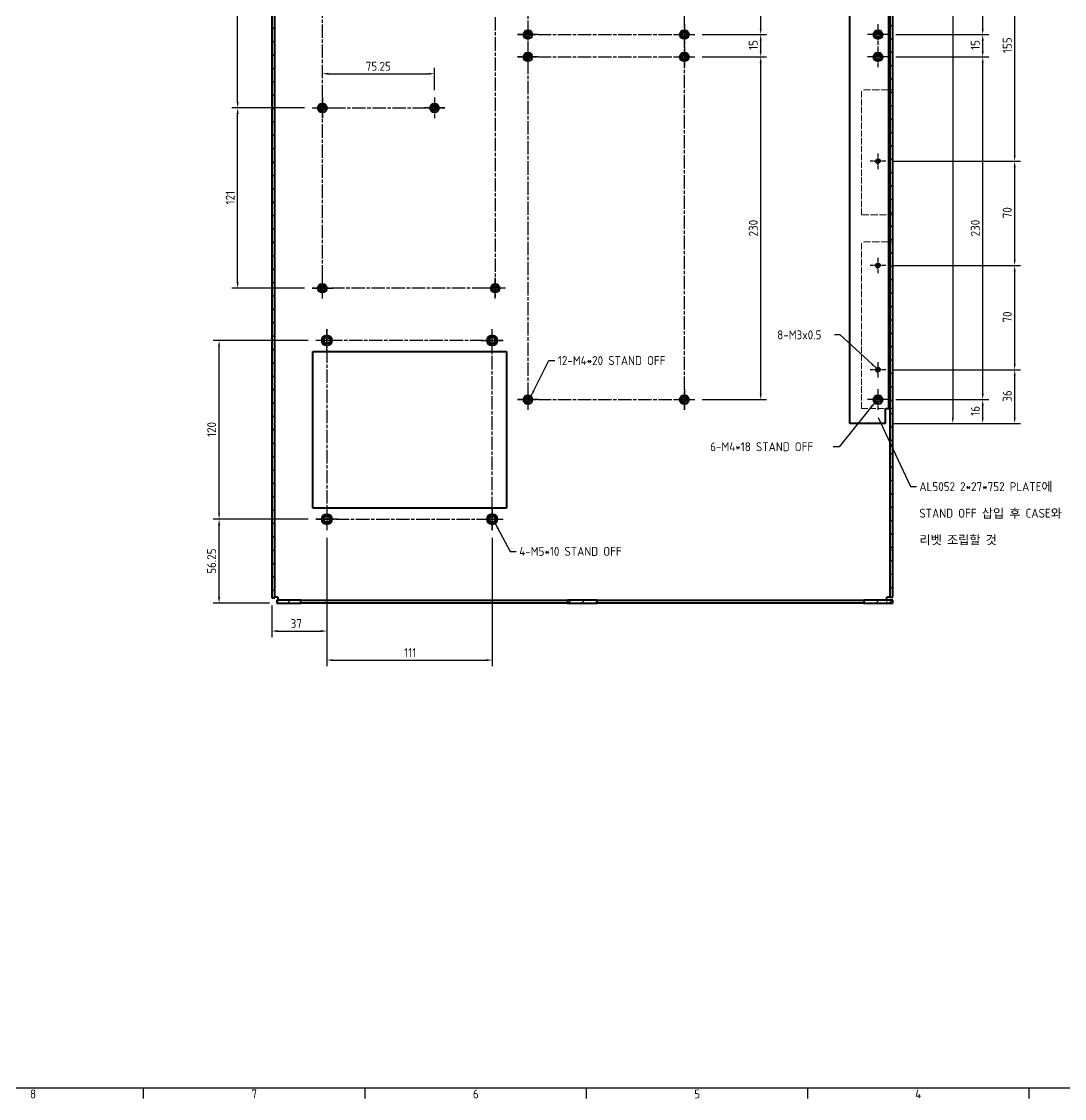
# Model space of a CAD drawing. Header units: millimetres. Extents: x 0 to 2378, y 0 to 1682.
# Drawn here: x 1256 to 1956, y 33 to 756 of the extents above; entities that cross this region are included whole.
import ezdxf

# ---------------------------------------------------------------- set-up
doc = ezdxf.new("R2010")
doc.units = ezdxf.units.MM
doc.header["$LTSCALE"] = 2
doc.linetypes.add('CHAIN', pattern=[0.3543, 0.2362, -0.0295, 0.0591, -0.0295])
doc.linetypes.add('DASHED', pattern=[0.2067, 0.1654, -0.0413])
doc.layers.get('0').update_dxf_attribs({"color": 3, "lineweight": 25})
for name, color, linetype, lineweight in [('가려진 것(ISO)', 2, 'DASHED', 18), ('가시적인 것(ISO)', 3, 'Continuous', 40), ('가시적인 좁은 것(ISO)', 3, 'Continuous', 35), ('경계(ISO)', 7, 'Continuous', 25), ('기호(ISO)', 5, 'Continuous', 25), ('중심 표식(ISO)', 1, 'Continuous', 25), ('중심선(ISO)', 1, 'Continuous', 25), ('치수(ISO)', 2, 'Continuous', 25), ('해치(ISO)', 7, 'Continuous', 18)]:
    doc.layers.add(name, color=color, linetype=linetype, lineweight=lineweight)
doc.styles.add('문자 텍스트_M2B', font='isocp.shx')
doc.styles.add('치수 텍스트_PSTEK_POSCO', font='isocp.shx')
doc.dimstyles.new('치수_PSTEK_POSCO', dxfattribs={"dimscale": 2, "dimtxt": 3, "dimasz": 2, "dimexe": 2, "dimexo": 2.5, "dimgap": 1, "dimtad": 1, "dimrnd": 1e-08, "dimdsep": 46, "dimtxsty": '치수 텍스트_PSTEK_POSCO', "dimcen": 0.09, "dimdle": 10, "dimclrd": 7, "dimclre": 7, "dimclrt": 2, "dimadec": 1, "dimazin": 2, "dimtfac": 1, "dimtmove": 0, "dimatfit": 3, "dimfxl": 0, "dimtolj": 1, "dimlwd": -1, "dimlwe": -1, "dimarcsym": 0})
doc.dimstyles.new('치수_PSTEK_POSCO$7', dxfattribs={"dimscale": 2, "dimtxt": 3, "dimasz": 2, "dimexe": 2, "dimexo": 2.5, "dimgap": 1, "dimtad": 1, "dimrnd": 1e-08, "dimdsep": 46, "dimtxsty": '치수 텍스트_PSTEK_POSCO', "dimcen": 0.09, "dimdle": 10, "dimclrd": 7, "dimclre": 7, "dimclrt": 2, "dimadec": 1, "dimazin": 2, "dimtfac": 1, "dimtmove": 0, "dimatfit": 3, "dimfxl": 0, "dimtolj": 1, "dimlwd": -1, "dimlwe": -1, "dimarcsym": 0})

# ---------------------------------------------------------------- blocks, each defined once
blk = doc.blocks.new('경계 Default Border')
at = {"layer": '경계(ISO)'}
for p, q in [((668.81, 20), (668.81, 16.6)), ((743.12, 20), (743.12, 16.6)), ((817.44, 20), (817.44, 16.6)), ((891.75, 20), (891.75, 16.6)), ((966.06, 20), (966.06, 16.6))]:
    blk.add_line(p, q, dxfattribs=at)
at = {"layer": '경계(ISO)', "flags": 128}
blk.add_lwpolyline([(20, 20), (20, 821), (1169, 821), (1169, 20), (20, 20)], dxfattribs=at)
at = {"layer": '경계(ISO)', "color": 2, "char_height": 3, "attachment_point": 7, "style": '문자 텍스트_M2B'}
for s, insert in [('8', (630.8, 16.57)), ('7', (705.11, 16.59)), ('6', (779.43, 16.57)), ('5', (853.74, 16.57)), ('4', (927.88, 16.6))]:
    blk.add_mtext(s, dxfattribs=dict(at, insert=insert))
blk = doc.blocks.new('*D59')
at = {"layer": 'Defpoints', "color": 0, "transparency": 16777216}
for p in [(1707.78, 732.15), (1752.09, 732.15), (1707.78, 502.15)]:
    blk.add_point(p, dxfattribs=at)
at = {"layer": '치수(ISO)', "color": 7, "transparency": 16777216}
for p, q in [((1712.78, 732.15), (1756.09, 732.15)), ((1752.09, 506.15), (1752.09, 728.15)), ((1712.78, 502.15), (1756.09, 502.15))]:
    blk.add_line(p, q, dxfattribs=at)
for points in [[(1751.42, 728.15), (1752.75, 728.15), (1752.09, 732.15)], [(1751.42, 506.15), (1752.75, 506.15), (1752.09, 502.15)]]:
    blk.add_solid(points, dxfattribs=at)
at = {"layer": '치수(ISO)', "color": 2, "transparency": 16777216, "insert": (1747.09, 611.65), "char_height": 6, "attachment_point": 4, "rotation": 90, "style": '치수 텍스트_PSTEK_POSCO'}
blk.add_mtext('\\A1;230', dxfattribs=at)
blk = doc.blocks.new('*D63')
at = {"layer": 'Defpoints', "color": 0, "transparency": 16777216}
for p in [(1707.78, 977.15), (1752.09, 977.15), (1707.78, 747.15)]:
    blk.add_point(p, dxfattribs=at)
at = {"layer": '치수(ISO)', "color": 7, "transparency": 16777216}
for p, q in [((1712.78, 977.15), (1756.09, 977.15)), ((1752.09, 751.15), (1752.09, 973.15)), ((1712.78, 747.15), (1756.09, 747.15))]:
    blk.add_line(p, q, dxfattribs=at)
for points in [[(1751.42, 973.15), (1752.75, 973.15), (1752.09, 977.15)], [(1751.42, 751.15), (1752.75, 751.15), (1752.09, 747.15)]]:
    blk.add_solid(points, dxfattribs=at)
at = {"layer": '치수(ISO)', "color": 2, "transparency": 16777216, "insert": (1747.09, 856.69), "char_height": 6, "attachment_point": 4, "rotation": 90, "style": '치수 텍스트_PSTEK_POSCO'}
blk.add_mtext('\\A1;230', dxfattribs=at)
blk = doc.blocks.new('*D64')
at = {"layer": 'Defpoints', "color": 0, "transparency": 16777216}
for p in [(1707.78, 747.15), (1752.09, 747.15), (1707.78, 732.15)]:
    blk.add_point(p, dxfattribs=at)
at = {"layer": '치수(ISO)', "color": 7, "transparency": 16777216}
for p, q in [((1712.78, 747.15), (1756.09, 747.15)), ((1752.09, 736.15), (1752.09, 743.15)), ((1712.78, 732.15), (1756.09, 732.15))]:
    blk.add_line(p, q, dxfattribs=at)
for points in [[(1751.42, 743.15), (1752.75, 743.15), (1752.09, 747.15)], [(1751.42, 736.15), (1752.75, 736.15), (1752.09, 732.15)]]:
    blk.add_solid(points, dxfattribs=at)
at = {"layer": '치수(ISO)', "color": 2, "transparency": 16777216, "insert": (1747.09, 736.85), "char_height": 6, "attachment_point": 4, "rotation": 90, "style": '치수 텍스트_PSTEK_POSCO'}
blk.add_mtext('\\A1;15', dxfattribs=at)
blk = doc.blocks.new('*D65')
at = {"layer": 'Defpoints', "color": 0, "transparency": 16777216}
for p in [(1388.48, 541.9), (1453.38, 541.9), (1453.38, 421.9)]:
    blk.add_point(p, dxfattribs=at)
at = {"layer": '치수(ISO)', "color": 7, "transparency": 16777216}
for p, q in [((1448.38, 541.9), (1384.48, 541.9)), ((1388.48, 425.9), (1388.48, 537.9)), ((1448.38, 421.9), (1384.48, 421.9))]:
    blk.add_line(p, q, dxfattribs=at)
for points in [[(1387.82, 537.9), (1389.15, 537.9), (1388.48, 541.9)], [(1387.82, 425.9), (1389.15, 425.9), (1388.48, 421.9)]]:
    blk.add_solid(points, dxfattribs=at)
at = {"layer": '치수(ISO)', "color": 2, "transparency": 16777216, "insert": (1383.48, 477.08), "char_height": 6, "attachment_point": 4, "rotation": 90, "style": '치수 텍스트_PSTEK_POSCO'}
blk.add_mtext('\\A1;120', dxfattribs=at)
blk = doc.blocks.new('*D66')
at = {"layer": 'Defpoints', "color": 0, "transparency": 16777216}
for p in [(1460.83, 414.45), (1423.83, 369.07), (1460.83, 346.84)]:
    blk.add_point(p, dxfattribs=at)
at = {"layer": '치수(ISO)', "color": 7, "transparency": 16777216}
for p, q in [((1460.83, 409.45), (1460.83, 342.84)), ((1423.83, 364.07), (1423.83, 342.84)), ((1427.83, 346.84), (1456.83, 346.84))]:
    blk.add_line(p, q, dxfattribs=at)
for points in [[(1427.83, 347.51), (1427.83, 346.17), (1423.83, 346.84)], [(1456.83, 347.51), (1456.83, 346.17), (1460.83, 346.84)]]:
    blk.add_solid(points, dxfattribs=at)
at = {"layer": '치수(ISO)', "color": 2, "transparency": 16777216, "insert": (1436.53, 351.84), "char_height": 6, "attachment_point": 4, "style": '치수 텍스트_PSTEK_POSCO'}
blk.add_mtext('\\A1;37', dxfattribs=at)
blk = doc.blocks.new('*D67')
at = {"layer": 'Defpoints', "color": 0, "transparency": 16777216}
for p in [(1460.83, 414.45), (1571.83, 414.45), (1571.83, 327.34)]:
    blk.add_point(p, dxfattribs=at)
at = {"layer": '치수(ISO)', "color": 7, "transparency": 16777216}
for p, q in [((1460.83, 409.45), (1460.83, 323.34)), ((1571.83, 409.45), (1571.83, 323.34)), ((1464.83, 327.34), (1567.83, 327.34))]:
    blk.add_line(p, q, dxfattribs=at)
for points in [[(1464.83, 328.01), (1464.83, 326.67), (1460.83, 327.34)], [(1567.83, 328.01), (1567.83, 326.67), (1571.83, 327.34)]]:
    blk.add_solid(points, dxfattribs=at)
at = {"layer": '치수(ISO)', "color": 2, "transparency": 16777216, "insert": (1512.73, 332.34), "char_height": 6, "attachment_point": 4, "style": '치수 텍스트_PSTEK_POSCO'}
blk.add_mtext('\\A1;111', dxfattribs=at)
blk = doc.blocks.new('*D71')
at = {"layer": 'Defpoints', "color": 0, "transparency": 16777216}
for p in [(1834.83, 1238.15), (1835.83, 486.15), (1881.06, 486.15)]:
    blk.add_point(p, dxfattribs=at)
at = {"layer": '치수(ISO)', "color": 7, "transparency": 16777216}
for p, q in [((1839.83, 1238.15), (1885.06, 1238.15)), ((1881.06, 1234.15), (1881.06, 490.15)), ((1840.83, 486.15), (1885.06, 486.15))]:
    blk.add_line(p, q, dxfattribs=at)
for points in [[(1880.4, 1234.15), (1881.73, 1234.15), (1881.06, 1238.15)], [(1880.4, 490.15), (1881.73, 490.15), (1881.06, 486.15)]]:
    blk.add_solid(points, dxfattribs=at)
at = {"layer": '치수(ISO)', "color": 2, "transparency": 16777216, "insert": (1876.06, 856.57), "char_height": 6, "attachment_point": 4, "rotation": 90, "style": '치수 텍스트_PSTEK_POSCO'}
blk.add_mtext('\\A1;752', dxfattribs=at)
blk = doc.blocks.new('*D94')
at = {"layer": 'Defpoints', "color": 0, "transparency": 16777216}
for p in [(1388.48, 421.9), (1453.38, 421.9), (1427.24, 365.65)]:
    blk.add_point(p, dxfattribs=at)
at = {"layer": '치수(ISO)', "color": 7, "transparency": 16777216}
for p, q in [((1448.38, 421.9), (1384.48, 421.9)), ((1388.48, 369.65), (1388.48, 417.9)), ((1422.24, 365.65), (1384.48, 365.65))]:
    blk.add_line(p, q, dxfattribs=at)
for points in [[(1387.82, 417.9), (1389.15, 417.9), (1388.48, 421.9)], [(1387.82, 369.65), (1389.15, 369.65), (1388.48, 365.65)]]:
    blk.add_solid(points, dxfattribs=at)
at = {"layer": '치수(ISO)', "color": 2, "transparency": 16777216, "insert": (1383.48, 385.25), "char_height": 6, "attachment_point": 4, "rotation": 90, "style": '치수 텍스트_PSTEK_POSCO'}
blk.add_mtext('\\A1;56.25', dxfattribs=at)
blk = doc.blocks.new('*D95')
at = {"layer": 'Defpoints', "color": 0, "transparency": 16777216}
for p in [(1400.94, 697.9), (1450.88, 697.9), (1450.88, 576.9)]:
    blk.add_point(p, dxfattribs=at)
at = {"layer": '치수(ISO)', "color": 7, "transparency": 16777216}
for p, q in [((1445.88, 697.9), (1396.94, 697.9)), ((1400.94, 580.9), (1400.94, 693.9)), ((1445.88, 576.9), (1396.94, 576.9))]:
    blk.add_line(p, q, dxfattribs=at)
for points in [[(1400.27, 693.9), (1401.61, 693.9), (1400.94, 697.9)], [(1400.27, 580.9), (1401.61, 580.9), (1400.94, 576.9)]]:
    blk.add_solid(points, dxfattribs=at)
at = {"layer": '치수(ISO)', "color": 2, "transparency": 16777216, "insert": (1395.94, 633.18), "char_height": 6, "attachment_point": 4, "rotation": 90, "style": '치수 텍스트_PSTEK_POSCO'}
blk.add_mtext('\\A1;121', dxfattribs=at)
blk = doc.blocks.new('*D99')
at = {"layer": 'Defpoints', "color": 0, "transparency": 16777216}
for p in [(1400.94, 886.9), (1450.88, 886.9), (1450.88, 697.9)]:
    blk.add_point(p, dxfattribs=at)
at = {"layer": '치수(ISO)', "color": 7, "transparency": 16777216}
for p, q in [((1445.88, 886.9), (1396.94, 886.9)), ((1400.94, 701.9), (1400.94, 882.9)), ((1445.88, 697.9), (1396.94, 697.9))]:
    blk.add_line(p, q, dxfattribs=at)
for points in [[(1400.27, 882.9), (1401.61, 882.9), (1400.94, 886.9)], [(1400.27, 701.9), (1401.61, 701.9), (1400.94, 697.9)]]:
    blk.add_solid(points, dxfattribs=at)
at = {"layer": '치수(ISO)', "color": 2, "transparency": 16777216, "insert": (1395.94, 787.41), "char_height": 6, "attachment_point": 4, "rotation": 90, "style": '치수 텍스트_PSTEK_POSCO'}
blk.add_mtext('\\A1;189', dxfattribs=at)
blk = doc.blocks.new('*D104')
at = {"layer": 'Defpoints', "color": 0, "transparency": 16777216}
for p in [(1533.08, 720.88), (1533.08, 704.85), (1457.83, 697.9)]:
    blk.add_point(p, dxfattribs=at)
at = {"layer": '치수(ISO)', "color": 7, "transparency": 16777216}
for p, q in [((1533.08, 709.85), (1533.08, 724.88)), ((1461.83, 720.88), (1529.08, 720.88))]:
    blk.add_line(p, q, dxfattribs=at)
for points in [[(1461.83, 721.55), (1461.83, 720.22), (1457.83, 720.88)], [(1529.08, 721.55), (1529.08, 720.22), (1533.08, 720.88)]]:
    blk.add_solid(points, dxfattribs=at)
at = {"layer": '치수(ISO)', "color": 2, "transparency": 16777216, "insert": (1486.93, 725.88), "char_height": 6, "attachment_point": 4, "style": '치수 텍스트_PSTEK_POSCO'}
blk.add_mtext('\\A1;75.25', dxfattribs=at)
blk = doc.blocks.new('*D105')
at = {"layer": 'Defpoints', "color": 0, "transparency": 16777216}
for p in [(1837.78, 502.15), (1901.13, 502.15), (1835.83, 486.15)]:
    blk.add_point(p, dxfattribs=at)
at = {"layer": '치수(ISO)', "color": 7, "transparency": 16777216}
for p, q in [((1842.78, 502.15), (1905.13, 502.15)), ((1901.13, 490.15), (1901.13, 498.15)), ((1840.83, 486.15), (1905.13, 486.15))]:
    blk.add_line(p, q, dxfattribs=at)
for points in [[(1900.46, 498.15), (1901.8, 498.15), (1901.13, 502.15)], [(1900.46, 490.15), (1901.8, 490.15), (1901.13, 486.15)]]:
    blk.add_solid(points, dxfattribs=at)
at = {"layer": '치수(ISO)', "color": 2, "transparency": 16777216, "insert": (1896.13, 491.28), "char_height": 6, "attachment_point": 4, "rotation": 90, "style": '치수 텍스트_PSTEK_POSCO'}
blk.add_mtext('\\A1;16', dxfattribs=at)
blk = doc.blocks.new('*D106')
at = {"layer": 'Defpoints', "color": 0, "transparency": 16777216}
for p in [(1837.78, 732.15), (1901.13, 732.15), (1837.78, 502.15)]:
    blk.add_point(p, dxfattribs=at)
at = {"layer": '치수(ISO)', "color": 7, "transparency": 16777216}
for p, q in [((1842.78, 732.15), (1905.13, 732.15)), ((1901.13, 506.15), (1901.13, 728.15)), ((1842.78, 502.15), (1905.13, 502.15))]:
    blk.add_line(p, q, dxfattribs=at)
for points in [[(1900.46, 728.15), (1901.8, 728.15), (1901.13, 732.15)], [(1900.46, 506.15), (1901.8, 506.15), (1901.13, 502.15)]]:
    blk.add_solid(points, dxfattribs=at)
at = {"layer": '치수(ISO)', "color": 2, "transparency": 16777216, "insert": (1896.13, 611.69), "char_height": 6, "attachment_point": 4, "rotation": 90, "style": '치수 텍스트_PSTEK_POSCO'}
blk.add_mtext('\\A1;230', dxfattribs=at)
blk = doc.blocks.new('*D107')
at = {"layer": 'Defpoints', "color": 0, "transparency": 16777216}
for p in [(1837.78, 747.15), (1901.13, 747.15), (1837.78, 732.15)]:
    blk.add_point(p, dxfattribs=at)
at = {"layer": '치수(ISO)', "color": 7, "transparency": 16777216}
for p, q in [((1842.78, 747.15), (1905.13, 747.15)), ((1901.13, 736.15), (1901.13, 743.15)), ((1842.78, 732.15), (1905.13, 732.15))]:
    blk.add_line(p, q, dxfattribs=at)
for points in [[(1900.46, 743.15), (1901.8, 743.15), (1901.13, 747.15)], [(1900.46, 736.15), (1901.8, 736.15), (1901.13, 732.15)]]:
    blk.add_solid(points, dxfattribs=at)
at = {"layer": '치수(ISO)', "color": 2, "transparency": 16777216, "insert": (1896.13, 736.85), "char_height": 6, "attachment_point": 4, "rotation": 90, "style": '치수 텍스트_PSTEK_POSCO'}
blk.add_mtext('\\A1;15', dxfattribs=at)
blk = doc.blocks.new('*D108')
at = {"layer": 'Defpoints', "color": 0, "transparency": 16777216}
for p in [(1837.78, 977.15), (1901.13, 977.15), (1837.78, 747.15)]:
    blk.add_point(p, dxfattribs=at)
at = {"layer": '치수(ISO)', "color": 7, "transparency": 16777216}
for p, q in [((1842.78, 977.15), (1905.13, 977.15)), ((1901.13, 751.15), (1901.13, 973.15)), ((1842.78, 747.15), (1905.13, 747.15))]:
    blk.add_line(p, q, dxfattribs=at)
for points in [[(1900.46, 973.15), (1901.8, 973.15), (1901.13, 977.15)], [(1900.46, 751.15), (1901.8, 751.15), (1901.13, 747.15)]]:
    blk.add_solid(points, dxfattribs=at)
at = {"layer": '치수(ISO)', "color": 2, "transparency": 16777216, "insert": (1896.13, 856.69), "char_height": 6, "attachment_point": 4, "rotation": 90, "style": '치수 텍스트_PSTEK_POSCO'}
blk.add_mtext('\\A1;230', dxfattribs=at)
blk = doc.blocks.new('*D112')
at = {"layer": 'Defpoints', "color": 0, "transparency": 16777216}
for p in [(1836.06, 522.15), (1922.59, 522.15), (1835.83, 486.15)]:
    blk.add_point(p, dxfattribs=at)
at = {"layer": '치수(ISO)', "color": 7, "transparency": 16777216}
for p, q in [((1841.06, 522.15), (1926.59, 522.15)), ((1922.59, 490.15), (1922.59, 518.15)), ((1840.83, 486.15), (1926.59, 486.15))]:
    blk.add_line(p, q, dxfattribs=at)
for points in [[(1921.93, 518.15), (1923.26, 518.15), (1922.59, 522.15)], [(1921.93, 490.15), (1923.26, 490.15), (1922.59, 486.15)]]:
    blk.add_solid(points, dxfattribs=at)
at = {"layer": '치수(ISO)', "color": 2, "transparency": 16777216, "insert": (1917.59, 500.68), "char_height": 6, "attachment_point": 4, "rotation": 90, "style": '치수 텍스트_PSTEK_POSCO'}
blk.add_mtext('\\A1;36', dxfattribs=at)
blk = doc.blocks.new('*D113')
at = {"layer": 'Defpoints', "color": 0, "transparency": 16777216}
for p in [(1836.06, 592.15), (1922.59, 592.15), (1836.06, 522.15)]:
    blk.add_point(p, dxfattribs=at)
at = {"layer": '치수(ISO)', "color": 7, "transparency": 16777216}
for p, q in [((1841.06, 592.15), (1926.59, 592.15)), ((1922.59, 526.15), (1922.59, 588.15)), ((1841.06, 522.15), (1926.59, 522.15))]:
    blk.add_line(p, q, dxfattribs=at)
for points in [[(1921.93, 588.15), (1923.26, 588.15), (1922.59, 592.15)], [(1921.93, 526.15), (1923.26, 526.15), (1922.59, 522.15)]]:
    blk.add_solid(points, dxfattribs=at)
at = {"layer": '치수(ISO)', "color": 2, "transparency": 16777216, "insert": (1917.59, 553.87), "char_height": 6, "attachment_point": 4, "rotation": 90, "style": '치수 텍스트_PSTEK_POSCO'}
blk.add_mtext('\\A1;70', dxfattribs=at)
blk = doc.blocks.new('*D114')
at = {"layer": 'Defpoints', "color": 0, "transparency": 16777216}
for p in [(1836.06, 662.15), (1922.59, 662.15), (1836.06, 592.15)]:
    blk.add_point(p, dxfattribs=at)
at = {"layer": '치수(ISO)', "color": 7, "transparency": 16777216}
for p, q in [((1841.06, 662.15), (1926.59, 662.15)), ((1922.59, 596.15), (1922.59, 658.15)), ((1841.06, 592.15), (1926.59, 592.15))]:
    blk.add_line(p, q, dxfattribs=at)
for points in [[(1921.93, 658.15), (1923.26, 658.15), (1922.59, 662.15)], [(1921.93, 596.15), (1923.26, 596.15), (1922.59, 592.15)]]:
    blk.add_solid(points, dxfattribs=at)
at = {"layer": '치수(ISO)', "color": 2, "transparency": 16777216, "insert": (1917.59, 623.87), "char_height": 6, "attachment_point": 4, "rotation": 90, "style": '치수 텍스트_PSTEK_POSCO'}
blk.add_mtext('\\A1;70', dxfattribs=at)
blk = doc.blocks.new('*D115')
at = {"layer": 'Defpoints', "color": 0, "transparency": 16777216}
for p in [(1836.06, 817.15), (1922.59, 817.15), (1836.06, 662.15)]:
    blk.add_point(p, dxfattribs=at)
at = {"layer": '치수(ISO)', "color": 7, "transparency": 16777216}
for p, q in [((1841.06, 817.15), (1926.59, 817.15)), ((1922.59, 666.15), (1922.59, 813.15)), ((1841.06, 662.15), (1926.59, 662.15))]:
    blk.add_line(p, q, dxfattribs=at)
for points in [[(1921.93, 813.15), (1923.26, 813.15), (1922.59, 817.15)], [(1921.93, 666.15), (1923.26, 666.15), (1922.59, 662.15)]]:
    blk.add_solid(points, dxfattribs=at)
at = {"layer": '치수(ISO)', "color": 2, "transparency": 16777216, "insert": (1917.59, 734.75), "char_height": 6, "attachment_point": 4, "rotation": 90, "style": '치수 텍스트_PSTEK_POSCO'}
blk.add_mtext('\\A1;155', dxfattribs=at)

msp = doc.modelspace()

# ---------------------------------------------------------------- hatches: boundary and pattern name
at = {"layer": '해치(ISO)'}
h = msp.add_hatch(dxfattribs=at)
h.set_pattern_fill('ANSI31', color=256, scale=50.8, style=0)
h.set_pattern_definition([(45, (0, 0), (-4.490128, 4.490128), [])])
h.paths.add_polyline_path([(1443.326, 1249.152), (1427.241, 1249.152), (1427.241, 1247.152), (1443.326, 1247.152)])
h.paths.add_polyline_path([(1622.326, 1247.152), (1642.326, 1247.152), (1642.326, 1249.152), (1622.326, 1249.152)])
h.paths.add_polyline_path([(1821.326, 1247.152), (1840.826, 1247.152), (1840.826, 1249.152), (1821.326, 1249.152)])
h.paths.add_polyline_path([(1821.326, 367.652), (1821.326, 365.652), (1840.826, 365.652), (1840.826, 367.652)])
h.paths.add_polyline_path([(1642.326, 365.652), (1642.326, 367.652), (1622.326, 367.652), (1622.326, 365.652)])
h.paths.add_polyline_path([(1423.826, 1245.737), (1423.826, 369.066), (1425.826, 369.066), (1425.826, 1245.737)])
h.paths.add_polyline_path([(1427.241, 367.652), (1427.241, 365.652), (1443.326, 365.652), (1443.326, 367.652)])
h.paths.add_polyline_path([(1838.826, 369.652), (1840.826, 369.652), (1840.826, 1245.152), (1838.826, 1245.152)])

# ---------------------------------------------------------------- linework, layer by layer
at = {"layer": '가려진 것(ISO)', "ltscale": 12.699565}
msp.add_line((1819.826, 626.152), (1819.826, 710.152), dxfattribs=at)
at = {"layer": '가려진 것(ISO)', "ltscale": 14.513788}
for p, q in [((1837.826, 710.152), (1819.826, 710.152)), ((1819.826, 626.152), (1837.826, 626.152)), ((1837.826, 608.152), (1819.826, 608.152))]:
    msp.add_line(p, q, dxfattribs=at)
at = {"layer": '가려진 것(ISO)', "ltscale": 1.904597}
for p, q in [((1840.826, 710.152), (1838.826, 710.152)), ((1838.826, 626.152), (1840.826, 626.152)), ((1840.826, 608.152), (1838.826, 608.152)), ((1838.826, 496.152), (1840.826, 496.152)), ((1838.826, 401.152), (1840.826, 401.152)), ((1838.826, 394.152), (1840.826, 394.152)), ((1425.826, 369.652), (1423.826, 369.652)), ((1427.826, 367.652), (1427.826, 365.652)), ((1836.826, 367.652), (1836.826, 365.652))]:
    msp.add_line(p, q, dxfattribs=at)
at = {"layer": '가려진 것(ISO)', "ltscale": 12.901145}
for q in [(1819.826, 608.152), (1835.826, 496.152)]:
    msp.add_line((1819.826, 496.152), q, dxfattribs=at)
at = {"layer": '가시적인 것(ISO)'}
for p, q in [((1423.826, 1245.737), (1423.826, 369.066)), ((1425.826, 369.066), (1425.826, 1245.737)), ((1838.826, 1245.152), (1838.826, 369.652)), ((1840.826, 369.652), (1840.826, 1245.152)), ((1811.826, 486.152), (1811.826, 1238.152)), ((1837.826, 1228.152), (1837.826, 496.152)), ((1837.826, 710.152), (1838.826, 710.152)), ((1838.826, 626.152), (1837.826, 626.152)), ((1837.826, 608.152), (1838.826, 608.152)), ((1451.326, 534.402), (1581.326, 534.402)), ((1451.326, 429.402), (1451.326, 534.402)), ((1581.326, 534.402), (1581.326, 429.402)), ((1835.826, 496.152), (1837.826, 496.152)), ((1835.826, 486.152), (1835.826, 496.152)), ((1837.826, 496.152), (1838.826, 496.152)), ((1835.826, 486.152), (1811.826, 486.152)), ((1581.326, 429.402), (1451.326, 429.402)), ((1423.826, 369.066), (1425.826, 369.066)), ((1427.826, 369.652), (1425.826, 369.652)), ((1427.826, 369.652), (1427.826, 367.652)), ((1838.826, 369.652), (1836.826, 369.652)), ((1836.826, 367.652), (1836.826, 369.652)), ((1838.826, 369.652), (1840.826, 369.652)), ((1427.241, 367.652), (1427.241, 365.652)), ((1443.326, 367.652), (1427.241, 367.652)), ((1427.241, 365.652), (1443.326, 365.652)), ((1443.326, 365.652), (1443.326, 367.652)), ((1443.326, 367.652), (1622.326, 367.652)), ((1622.326, 365.652), (1443.326, 365.652)), ((1642.326, 367.652), (1622.326, 367.652)), ((1622.326, 367.652), (1622.326, 365.652)), ((1622.326, 365.652), (1642.326, 365.652)), ((1642.326, 365.652), (1642.326, 367.652)), ((1642.326, 367.652), (1821.326, 367.652)), ((1821.326, 365.652), (1642.326, 365.652)), ((1821.326, 367.652), (1821.326, 365.652)), ((1840.826, 367.652), (1821.326, 367.652)), ((1821.326, 365.652), (1840.826, 365.652)), ((1840.826, 365.652), (1840.826, 367.652))]:
    msp.add_line(p, q, dxfattribs=at)
for centre, radius in [((1595.826, 747.152), 2.95), ((1595.826, 747.152), 1.621), ((1700.826, 747.152), 2.95), ((1700.826, 747.152), 1.621), ((1830.826, 747.152), 2.95), ((1830.826, 747.152), 1.621), ((1595.826, 732.152), 2.95), ((1595.826, 732.152), 1.621), ((1700.826, 732.152), 2.95), ((1700.826, 732.152), 1.621), ((1830.826, 732.152), 2.95), ((1830.826, 732.152), 1.621), ((1457.826, 697.902), 2.95), ((1457.826, 697.902), 1.621), ((1533.076, 697.902), 2.95), ((1533.076, 697.902), 1.621), ((1830.826, 662.152), 1.23), ((1830.826, 592.152), 1.23), ((1457.826, 576.902), 2.95), ((1457.826, 576.902), 1.621), ((1573.826, 576.902), 2.95), ((1573.826, 576.902), 1.621), ((1460.826, 541.902), 3.45), ((1460.826, 541.902), 2.067), ((1571.826, 541.902), 3.45), ((1571.826, 541.902), 2.067), ((1830.826, 522.152), 1.23), ((1595.826, 502.152), 2.95), ((1595.826, 502.152), 1.621), ((1700.826, 502.152), 2.95), ((1700.826, 502.152), 1.621), ((1830.826, 502.152), 2.95), ((1830.826, 502.152), 1.621), ((1460.826, 421.902), 3.45), ((1460.826, 421.902), 2.067), ((1571.826, 421.902), 3.45), ((1571.826, 421.902), 2.067)]:
    msp.add_circle(centre, radius, dxfattribs=at)
at = {"layer": '가시적인 좁은 것(ISO)'}
for centre, radius in [((1595.826, 747.152), 2), ((1700.826, 747.152), 2), ((1830.826, 747.152), 2), ((1595.826, 732.152), 2), ((1700.826, 732.152), 2), ((1830.826, 732.152), 2), ((1457.826, 697.902), 2), ((1533.076, 697.902), 2), ((1830.826, 662.152), 1.5), ((1830.826, 592.152), 1.5), ((1457.826, 576.902), 2), ((1573.826, 576.902), 2), ((1460.826, 541.902), 2.5), ((1571.826, 541.902), 2.5), ((1830.826, 522.152), 1.5), ((1595.826, 502.152), 2), ((1700.826, 502.152), 2), ((1830.826, 502.152), 2), ((1460.826, 421.902), 2.5), ((1571.826, 421.902), 2.5)]:
    msp.add_arc(centre, radius, 350, 260, dxfattribs=at)
at = {"layer": '중심 표식(ISO)', "linetype": 'CHAIN', "ltscale": 7.722792}
for p, q in [((1595.826, 754.102), (1595.826, 740.202)), ((1700.826, 754.102), (1700.826, 740.202)), ((1830.826, 754.102), (1830.826, 740.202)), ((1602.776, 747.152), (1588.876, 747.152)), ((1693.876, 747.152), (1707.776, 747.152)), ((1837.776, 747.152), (1823.876, 747.152)), ((1595.826, 739.102), (1595.826, 725.202)), ((1700.826, 739.102), (1700.826, 725.202)), ((1830.826, 739.102), (1830.826, 725.202)), ((1602.776, 732.152), (1588.876, 732.152)), ((1693.876, 732.152), (1707.776, 732.152)), ((1837.776, 732.152), (1823.876, 732.152)), ((1457.826, 704.852), (1457.826, 690.952)), ((1533.076, 704.852), (1533.076, 690.952)), ((1533.076, 704.852), (1533.076, 690.952)), ((1450.876, 697.902), (1464.776, 697.902)), ((1450.876, 697.902), (1464.776, 697.902)), ((1540.026, 697.902), (1526.126, 697.902)), ((1457.826, 569.952), (1457.826, 583.852)), ((1573.826, 569.952), (1573.826, 583.852)), ((1450.876, 576.902), (1464.776, 576.902)), ((1580.776, 576.902), (1566.876, 576.902)), ((1595.826, 509.102), (1595.826, 495.202)), ((1700.826, 509.102), (1700.826, 495.202)), ((1830.826, 509.102), (1830.826, 495.202)), ((1602.776, 502.152), (1588.876, 502.152)), ((1693.876, 502.152), (1707.776, 502.152)), ((1837.776, 502.152), (1823.876, 502.152))]:
    msp.add_line(p, q, dxfattribs=at)
at = {"layer": '중심 표식(ISO)', "linetype": 'CHAIN', "ltscale": 5.810959}
for p, q in [((1830.826, 667.381), (1830.826, 656.922)), ((1836.056, 662.152), (1825.597, 662.152)), ((1830.826, 597.381), (1830.826, 586.922)), ((1836.056, 592.152), (1825.597, 592.152)), ((1836.056, 522.152), (1825.597, 522.152)), ((1830.826, 527.381), (1830.826, 516.922))]:
    msp.add_line(p, q, dxfattribs=at)
at = {"layer": '중심 표식(ISO)', "linetype": 'CHAIN', "ltscale": 8.278396}
for p, q in [((1460.826, 534.452), (1460.826, 549.352)), ((1571.826, 534.452), (1571.826, 549.352)), ((1468.276, 541.902), (1453.376, 541.902)), ((1564.376, 541.902), (1579.276, 541.902)), ((1460.826, 429.352), (1460.826, 414.452)), ((1571.826, 429.352), (1571.826, 414.452)), ((1468.276, 421.902), (1453.376, 421.902)), ((1564.376, 421.902), (1579.276, 421.902))]:
    msp.add_line(p, q, dxfattribs=at)
at = {"layer": '중심선(ISO)', "linetype": 'CHAIN', "ltscale": 19.051651}
for p, q in [((1595.826, 1229.102), (1595.826, 495.202)), ((1700.826, 495.202), (1700.826, 1229.102)), ((1457.826, 690.952), (1457.826, 893.852)), ((1573.826, 893.852), (1573.826, 569.952)), ((1588.876, 747.152), (1707.776, 747.152)), ((1588.876, 732.152), (1707.776, 732.152)), ((1457.826, 569.952), (1457.826, 704.852)), ((1450.876, 697.902), (1540.026, 697.902)), ((1580.776, 576.902), (1450.876, 576.902)), ((1460.826, 549.352), (1460.826, 414.452)), ((1571.826, 414.452), (1571.826, 549.352)), ((1579.276, 541.902), (1453.376, 541.902)), ((1588.876, 502.152), (1707.776, 502.152)), ((1453.376, 421.902), (1579.276, 421.902))]:
    msp.add_line(p, q, dxfattribs=at)

# ---------------------------------------------------------------- block references
at = {"xscale": 2, "yscale": 2, "zscale": 2}
msp.add_blockref('경계 Default Border', (0, 0), dxfattribs=at)

# ---------------------------------------------------------------- texts
at = {"layer": '기호(ISO)', "color": 2, "char_height": 6, "style": '치수 텍스트_PSTEK_POSCO'}
for s, insert, width, attachment_point, line_spacing_factor in [('{8-M3x0.5}', (1763.167, 545.629), 36.37445, 4, 0.525), ('{\\fISOCP|b0|i0;\\H6.0000;AL5052 2*27*752 PLATE에 \\PSTAND OFF 삽입 후 CASE와 \\P리벳 조립할 것}', (1858.609, 446.776), 113.07033, 1, 1.78626)]:
    msp.add_mtext(s, dxfattribs=dict(at, insert=insert, width=width, attachment_point=attachment_point, line_spacing_factor=line_spacing_factor))
at = {"layer": '기호(ISO)', "color": 2, "char_height": 6, "attachment_point": 4, "style": '치수 텍스트_PSTEK_POSCO'}
for s, insert, width in [('{\\fISOCP|b0|i0;\\H6.0000;12-M4*20 STAND OFF}', (1615.907, 528.374), 85.36592), ('{\\fISOCP|b0|i0;\\H6.0000;6-M4*18 STAND OFF}', (1718.146, 470.539), 80.69607), ('{\\fISOCP|b0|i0;\\H6.0000;4-M5*10 STAND OFF}', (1589.96, 400.306), 80.69607)]:
    msp.add_mtext(s, dxfattribs=dict(at, insert=insert, width=width))

# ---------------------------------------------------------------- dimensions: what is measured, and where the dimension line sits
at = {"layer": '치수(ISO)', "color": 7}
for base, p1, p2, angle, override, picture, middle in [((1881.063, 486.152), (1834.826, 1238.152), (1835.826, 486.152), 270, {"dimdec": 2, "dimtp": 0, "dimtm": 0, "dimtdec": 2, "dimtofl": 0, "dimatfit": 1}, '*D71', (1881.063, 862.152)), ((1752.087, 977.152), (1707.776, 747.152), (1707.776, 977.152), 90, {"dimdec": 2, "dimtp": 0, "dimtm": 0, "dimtdec": 2, "dimtofl": 0, "dimatfit": 1}, '*D63', (1752.087, 862.172)), ((1901.131, 977.152), (1837.776, 747.152), (1837.776, 977.152), 90, {"dimdec": 2, "dimtp": 0, "dimtm": 0, "dimtdec": 2, "dimtofl": 0, "dimatfit": 1}, '*D108', (1901.131, 862.172)), ((1400.941, 886.902), (1450.876, 697.902), (1450.876, 886.902), 90, {"dimdec": 2, "dimtp": 0, "dimtm": 0, "dimtdec": 2, "dimtofl": 0, "dimatfit": 1}, '*D99', (1400.941, 792.422)), ((1922.593, 817.152), (1836.056, 662.152), (1836.056, 817.152), 90, {"dimdec": 2, "dimtp": 0, "dimtm": 0, "dimtdec": 2, "dimtofl": 0, "dimatfit": 1}, '*D115', (1922.593, 739.672)), ((1752.087, 747.152), (1707.776, 732.152), (1707.776, 747.152), 90, {"dimdec": 2, "dimtp": 0, "dimtm": 0, "dimtdec": 2, "dimtofl": 0, "dimatfit": 1}, '*D64', (1752.087, 739.672)), ((1901.131, 747.152), (1837.776, 732.152), (1837.776, 747.152), 90, {"dimdec": 2, "dimtp": 0, "dimtm": 0, "dimtdec": 2, "dimtofl": 0, "dimatfit": 1}, '*D107', (1901.131, 739.672)), ((1752.087, 732.152), (1707.776, 502.152), (1707.776, 732.152), 90, {"dimdec": 2, "dimtp": 0, "dimtm": 0, "dimtdec": 2, "dimtofl": 0, "dimatfit": 1}, '*D59', (1752.087, 617.132)), ((1901.131, 732.152), (1837.776, 502.152), (1837.776, 732.152), 90, {"dimdec": 2, "dimtp": 0, "dimtm": 0, "dimtdec": 2, "dimtofl": 0, "dimatfit": 1}, '*D106', (1901.131, 617.172)), ((1533.076, 720.882), (1457.826, 697.902), (1533.076, 704.852), 180, {"dimdec": 2, "dimse1": 1, "dimtp": 0, "dimtm": 0, "dimtdec": 2, "dimtofl": 0, "dimatfit": 1}, '*D104', (1495.451, 720.882)), ((1400.941, 697.902), (1450.876, 576.902), (1450.876, 697.902), 90, {"dimdec": 2, "dimtp": 0, "dimtm": 0, "dimtdec": 2, "dimtofl": 0, "dimatfit": 1}, '*D95', (1400.941, 637.382)), ((1922.593, 662.152), (1836.056, 592.152), (1836.056, 662.152), 90, {"dimdec": 2, "dimtp": 0, "dimtm": 0, "dimtdec": 2, "dimtofl": 0, "dimatfit": 1}, '*D114', (1922.593, 627.172)), ((1922.593, 592.152), (1836.056, 522.152), (1836.056, 592.152), 90, {"dimdec": 2, "dimtp": 0, "dimtm": 0, "dimtdec": 2, "dimtofl": 0, "dimatfit": 1}, '*D113', (1922.593, 557.172)), ((1388.482, 541.902), (1453.376, 421.902), (1453.376, 541.902), 90, {"dimdec": 2, "dimtp": 0, "dimtm": 0, "dimtdec": 2, "dimtofl": 0, "dimatfit": 1}, '*D65', (1388.482, 481.882)), ((1922.593, 522.152), (1835.826, 486.152), (1836.056, 522.152), 90, {"dimdec": 2, "dimtp": 0, "dimtm": 0, "dimtdec": 2, "dimtofl": 0, "dimatfit": 1}, '*D112', (1922.593, 504.132)), ((1901.131, 502.152), (1835.826, 486.152), (1837.776, 502.152), 90, {"dimdec": 2, "dimtp": 0, "dimtm": 0, "dimtdec": 2, "dimtofl": 0, "dimatfit": 1}, '*D105', (1901.131, 494.132)), ((1388.482, 421.902), (1427.241, 365.652), (1453.376, 421.902), 270, {"dimdec": 2, "dimtp": 0, "dimtm": 0, "dimtdec": 2, "dimtofl": 0, "dimatfit": 1}, '*D94', (1388.482, 393.777)), ((1460.826, 346.842), (1423.826, 369.066), (1460.826, 414.452), 180, {"dimdec": 2, "dimtp": 0, "dimtm": 0, "dimtdec": 2, "dimtofl": 0, "dimatfit": 1}, '*D66', (1439.826, 346.842)), ((1571.826, 327.342), (1460.826, 414.452), (1571.826, 414.452), 180, {"dimdec": 2, "dimtp": 0, "dimtm": 0, "dimtdec": 2, "dimtofl": 0, "dimatfit": 1}, '*D67', (1516.326, 327.342))]:
    dim = msp.add_linear_dim(base=base, p1=p1, p2=p2, angle=angle, dimstyle='치수_PSTEK_POSCO', override=override, dxfattribs=at)
    dim.commit()
    dim.dimension.update_dxf_attribs({"geometry": picture, "text_midpoint": middle, "dimtype": 160})

# ---------------------------------------------------------------- leaders
at = {"layer": '기호(ISO)', "color": 7, "annotation_type": 0, "has_hookline": 1}
for points, hookline_direction, text_width in [([(1829.766, 523.212), (1805.541, 545.629), (1801.541, 545.629)], 1, 30.849), ([(1597.792, 504.351), (1609.907, 528.374), (1613.907, 528.374)], 0, 83.39), ([(1828.625, 500.188), (1804.842, 470.539), (1800.842, 470.539)], 1, 78.746), ([(1830.981, 490.161), (1852.609, 443.776), (1856.609, 443.776)], 0, 104.477), ([(1573.833, 419.095), (1583.96, 400.306), (1587.96, 400.306)], 0, 78.764)]:
    msp.add_leader(points, dimstyle='치수_PSTEK_POSCO$7', override={"dimtad": 0}, dxfattribs=dict(at, hookline_direction=hookline_direction, text_width=text_width))

doc.saveas('drawing.dxf')
